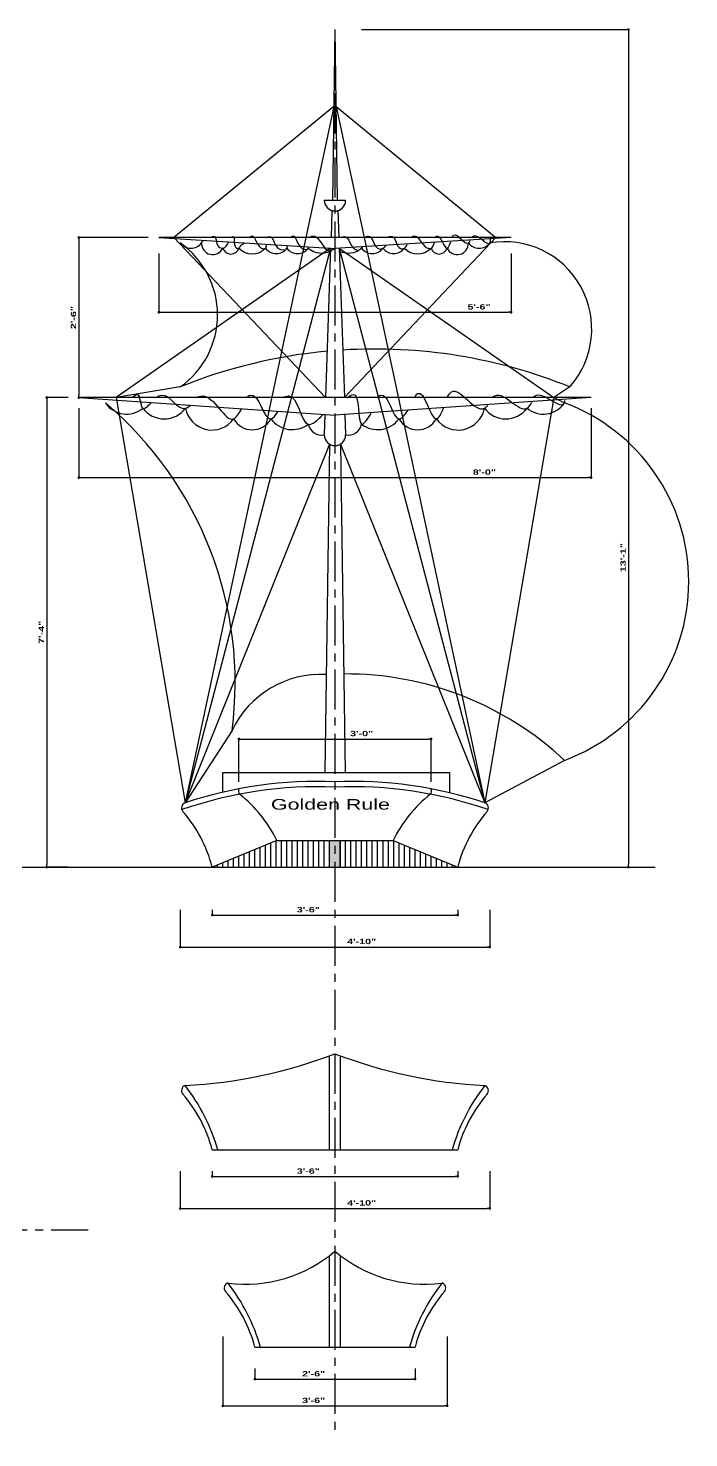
# Model space of a CAD drawing. Header units: inches. Extents: x 3 to 370, y 6 to 272.
# Drawn here: x 246.5 to 370.3, y 6 to 270.2 of the extents above; entities that cross this region are included whole.
import ezdxf

# ---------------------------------------------------------------- set-up
doc = ezdxf.new("R2010")
doc.units = ezdxf.units.IN
doc.header["$LTSCALE"] = 6
doc.header["$MEASUREMENT"] = 0
doc.linetypes.add('CENTER', pattern=[2, 1.25, -0.25, 0.25, -0.25])
doc.layers.get('DEFPOINTS').update_dxf_attribs({"linetype": 'CONTINUOUS'})
for name, color, linetype in [('A-WALL', 15, 'CONTINUOUS'), ('CENTER', 7, 'CENTER'), ('DETAILS', 7, 'CONTINUOUS'), ('DIMLINE', 1, 'CONTINUOUS'), ('LINE', 231, 'CONTINUOUS'), ('SHADE', 6, 'CONTINUOUS'), ('TEXTL', 2, 'CONTINUOUS'), ('TEXTS', 1, 'CONTINUOUS')]:
    doc.layers.add(name, color=color, linetype=linetype)
doc.styles.add('CITYBLUEPRINT', font='cityb___.ttf', dxfattribs={"width": 1.5, "height": 1})
doc.styles.add('EUROROMANOBLIQUE', font='eurr____.ttf', dxfattribs={"height": 24})
doc.dimstyles.new('ARCH493', dxfattribs={"dimscale": 48, "dimtxt": 0.125, "dimasz": 0.0625, "dimexe": 0.125, "dimexo": 0, "dimgap": 0, "dimtad": 0, "dimdec": 6, "dimrnd": 1, "dimzin": 15, "dimdsep": 46, "dimlunit": 4, "dimtxsty": 'CITYBLUEPRINT', "dimblk": 'DOT', "dimcen": 0.0625, "dimdle": 0.09375, "dimclrd": 1, "dimclre": 1, "dimclrt": 2, "dimadec": 0, "dimazin": 0, "dimtfac": 1, "dimtdec": 6, "dimtix": 1, "dimtmove": 2, "dimatfit": 3, "dimldrblk": 'DOT', "dimfxl": 1, "dimtvp": 1, "dimtolj": 1, "dimtzin": 15, "dimarcsym": 0})

# ---------------------------------------------------------------- blocks, each defined once
blk = doc.blocks.new('DOT')
at = {"layer": 'DIMLINE', "color": 0, "linetype": 'ByBlock'}
blk.add_line((-0.5, 0), (-1, 0), dxfattribs=at)
at = {"layer": 'DIMLINE', "color": 0, "linetype": 'ByBlock', "const_width": 0.5}
blk.add_lwpolyline([(-0.25, 0, 1), (0.25, 0, 1)], format="xyb", close=True, dxfattribs=at)
blk = doc.blocks.new('*D45')
at = {"layer": 'DEFPOINTS', "color": 0}
for p in [(275, 105), (333, 105), (333, 98)]:
    blk.add_point(p, dxfattribs=at)
at = {"layer": 'DIMLINE', "color": 1, "lineweight": -2}
for p, q in [((275, 105), (275, 97.875)), ((333, 105), (333, 97.875)), ((275.5, 98), (332.5, 98))]:
    blk.add_line(p, q, dxfattribs=at)
at = {"layer": 'DIMLINE', "color": 1, "lineweight": -2, "xscale": 0.5, "yscale": 0.5, "zscale": 0.5, "rotation": 180}
blk.add_blockref('DOT', (275, 98), dxfattribs=at)
at = {"layer": 'DIMLINE', "color": 1, "lineweight": -2, "xscale": 0.5, "yscale": 0.5, "zscale": 0.5}
blk.add_blockref('DOT', (333, 98), dxfattribs=at)
at = {"layer": 'DIMLINE', "color": 7, "insert": (309, 99.033624), "char_height": 1, "attachment_point": 5, "style": 'CITYBLUEPRINT'}
blk.add_mtext('\\A1;4\'-10"', dxfattribs=at)
blk = doc.blocks.new('*D46')
at = {"layer": 'DEFPOINTS', "color": 0}
for p in [(281, 105), (327, 105), (327, 104)]:
    blk.add_point(p, dxfattribs=at)
at = {"layer": 'DIMLINE', "color": 1, "lineweight": -2}
for p, q in [((281, 105), (281, 103.875)), ((281.5, 104), (326.5, 104)), ((327, 105), (327, 103.875))]:
    blk.add_line(p, q, dxfattribs=at)
at = {"layer": 'DIMLINE', "color": 1, "lineweight": -2, "xscale": 0.5, "yscale": 0.5, "zscale": 0.5, "rotation": 180}
blk.add_blockref('DOT', (281, 104), dxfattribs=at)
at = {"layer": 'DIMLINE', "color": 1, "lineweight": -2, "xscale": 0.5, "yscale": 0.5, "zscale": 0.5}
blk.add_blockref('DOT', (327, 104), dxfattribs=at)
at = {"layer": 'DIMLINE', "color": 7, "insert": (299, 105), "char_height": 1, "attachment_point": 5, "style": 'CITYBLUEPRINT'}
blk.add_mtext('\\A1;3\'-6"', dxfattribs=at)
blk = doc.blocks.new('*D47')
at = {"layer": 'DEFPOINTS', "color": 0}
for p in [(322, 137), (286, 129), (322, 129)]:
    blk.add_point(p, dxfattribs=at)
at = {"layer": 'DIMLINE', "color": 1, "lineweight": -2}
for p, q in [((286, 129), (286, 137.125)), ((286.5, 137), (321.5, 137)), ((322, 129), (322, 137.125))]:
    blk.add_line(p, q, dxfattribs=at)
at = {"layer": 'DIMLINE', "color": 1, "lineweight": -2, "xscale": 0.5, "yscale": 0.5, "zscale": 0.5, "rotation": 180}
blk.add_blockref('DOT', (286, 137), dxfattribs=at)
at = {"layer": 'DIMLINE', "color": 1, "lineweight": -2, "xscale": 0.5, "yscale": 0.5, "zscale": 0.5}
blk.add_blockref('DOT', (322, 137), dxfattribs=at)
at = {"layer": 'DIMLINE', "color": 7, "insert": (309, 138.021171), "char_height": 1, "attachment_point": 5, "style": 'CITYBLUEPRINT'}
blk.add_mtext('\\A1;3\'-0"', dxfattribs=at)
blk = doc.blocks.new('*D48')
at = {"layer": 'DEFPOINTS', "color": 0}
for p in [(275, 56), (333, 56), (333, 49)]:
    blk.add_point(p, dxfattribs=at)
at = {"layer": 'DIMLINE', "color": 1, "lineweight": -2}
for p, q in [((275, 56), (275, 48.875)), ((333, 56), (333, 48.875)), ((275.5, 49), (332.5, 49))]:
    blk.add_line(p, q, dxfattribs=at)
at = {"layer": 'DIMLINE', "color": 1, "lineweight": -2, "xscale": 0.5, "yscale": 0.5, "zscale": 0.5, "rotation": 180}
blk.add_blockref('DOT', (275, 49), dxfattribs=at)
at = {"layer": 'DIMLINE', "color": 1, "lineweight": -2, "xscale": 0.5, "yscale": 0.5, "zscale": 0.5}
blk.add_blockref('DOT', (333, 49), dxfattribs=at)
at = {"layer": 'DIMLINE', "color": 7, "insert": (309, 50.033624), "char_height": 1, "attachment_point": 5, "style": 'CITYBLUEPRINT'}
blk.add_mtext('\\A1;4\'-10"', dxfattribs=at)
blk = doc.blocks.new('*D49')
at = {"layer": 'DEFPOINTS', "color": 0}
for p in [(281, 56), (327, 56), (327, 55)]:
    blk.add_point(p, dxfattribs=at)
at = {"layer": 'DIMLINE', "color": 1, "lineweight": -2}
for p, q in [((281, 56), (281, 54.875)), ((327, 56), (327, 54.875)), ((281.5, 55), (326.5, 55))]:
    blk.add_line(p, q, dxfattribs=at)
at = {"layer": 'DIMLINE', "color": 1, "lineweight": -2, "xscale": 0.5, "yscale": 0.5, "zscale": 0.5, "rotation": 180}
blk.add_blockref('DOT', (281, 55), dxfattribs=at)
at = {"layer": 'DIMLINE', "color": 1, "lineweight": -2, "xscale": 0.5, "yscale": 0.5, "zscale": 0.5}
blk.add_blockref('DOT', (327, 55), dxfattribs=at)
at = {"layer": 'DIMLINE', "color": 7, "insert": (299, 56), "char_height": 1, "attachment_point": 5, "style": 'CITYBLUEPRINT'}
blk.add_mtext('\\A1;3\'-6"', dxfattribs=at)
blk = doc.blocks.new('*D50')
at = {"layer": 'DEFPOINTS', "color": 0}
for p in [(289, 19), (319, 19), (319, 17)]:
    blk.add_point(p, dxfattribs=at)
at = {"layer": 'DIMLINE', "color": 1, "lineweight": -2}
for p, q in [((289, 19), (289, 16.875)), ((319, 19), (319, 16.875)), ((289.5, 17), (318.5, 17))]:
    blk.add_line(p, q, dxfattribs=at)
at = {"layer": 'DIMLINE', "color": 1, "lineweight": -2, "xscale": 0.5, "yscale": 0.5, "zscale": 0.5, "rotation": 180}
blk.add_blockref('DOT', (289, 17), dxfattribs=at)
at = {"layer": 'DIMLINE', "color": 1, "lineweight": -2, "xscale": 0.5, "yscale": 0.5, "zscale": 0.5}
blk.add_blockref('DOT', (319, 17), dxfattribs=at)
at = {"layer": 'DIMLINE', "color": 7, "insert": (300, 18), "char_height": 1, "attachment_point": 5, "style": 'CITYBLUEPRINT'}
blk.add_mtext('\\A1;2\'-6"', dxfattribs=at)
blk = doc.blocks.new('*D51')
at = {"layer": 'DEFPOINTS', "color": 0}
for p in [(283, 25), (325, 25), (325, 12)]:
    blk.add_point(p, dxfattribs=at)
at = {"layer": 'DIMLINE', "color": 1, "lineweight": -2}
for p, q in [((283, 25), (283, 11.875)), ((325, 25), (325, 11.875)), ((283.5, 12), (324.5, 12))]:
    blk.add_line(p, q, dxfattribs=at)
at = {"layer": 'DIMLINE', "color": 1, "lineweight": -2, "xscale": 0.5, "yscale": 0.5, "zscale": 0.5, "rotation": 180}
blk.add_blockref('DOT', (283, 12), dxfattribs=at)
at = {"layer": 'DIMLINE', "color": 1, "lineweight": -2, "xscale": 0.5, "yscale": 0.5, "zscale": 0.5}
blk.add_blockref('DOT', (325, 12), dxfattribs=at)
at = {"layer": 'DIMLINE', "color": 7, "insert": (300, 13), "char_height": 1, "attachment_point": 5, "style": 'CITYBLUEPRINT'}
blk.add_mtext('\\A1;3\'-6"', dxfattribs=at)
blk = doc.blocks.new('*D52')
at = {"layer": 'DEFPOINTS', "color": 0}
for p in [(256, 199), (352, 199), (352, 186)]:
    blk.add_point(p, dxfattribs=at)
at = {"layer": 'DIMLINE', "color": 1, "lineweight": -2}
for p, q in [((256, 199), (256, 185.875)), ((352, 199), (352, 185.875)), ((256.5, 186), (351.5, 186))]:
    blk.add_line(p, q, dxfattribs=at)
at = {"layer": 'DIMLINE', "color": 1, "lineweight": -2, "xscale": 0.5, "yscale": 0.5, "zscale": 0.5, "rotation": 180}
blk.add_blockref('DOT', (256, 186), dxfattribs=at)
at = {"layer": 'DIMLINE', "color": 1, "lineweight": -2, "xscale": 0.5, "yscale": 0.5, "zscale": 0.5}
blk.add_blockref('DOT', (352, 186), dxfattribs=at)
at = {"layer": 'DIMLINE', "color": 7, "insert": (332, 187.028643), "char_height": 1, "attachment_point": 5, "style": 'CITYBLUEPRINT'}
blk.add_mtext('\\A1;8\'-0"', dxfattribs=at)
blk = doc.blocks.new('*D53')
at = {"layer": 'DEFPOINTS', "color": 0}
for p in [(271, 228), (337, 228), (337, 217)]:
    blk.add_point(p, dxfattribs=at)
at = {"layer": 'DIMLINE', "color": 1, "lineweight": -2}
for p, q in [((271, 228), (271, 216.875)), ((337, 228), (337, 216.875)), ((271.5, 217), (336.5, 217))]:
    blk.add_line(p, q, dxfattribs=at)
at = {"layer": 'DIMLINE', "color": 1, "lineweight": -2, "xscale": 0.5, "yscale": 0.5, "zscale": 0.5, "rotation": 180}
blk.add_blockref('DOT', (271, 217), dxfattribs=at)
at = {"layer": 'DIMLINE', "color": 1, "lineweight": -2, "xscale": 0.5, "yscale": 0.5, "zscale": 0.5}
blk.add_blockref('DOT', (337, 217), dxfattribs=at)
at = {"layer": 'DIMLINE', "color": 7, "insert": (331, 218), "char_height": 1, "attachment_point": 5, "style": 'CITYBLUEPRINT'}
blk.add_mtext('\\A1;5\'-6"', dxfattribs=at)
blk = doc.blocks.new('*D54')
at = {"layer": 'DEFPOINTS', "color": 0}
for p in [(254, 201), (250, 113), (254, 113)]:
    blk.add_point(p, dxfattribs=at)
at = {"layer": 'DIMLINE', "color": 1, "lineweight": -2}
for p, q in [((254, 201), (249.875, 201)), ((250, 200.5), (250, 113.5)), ((254, 113), (249.875, 113))]:
    blk.add_line(p, q, dxfattribs=at)
at = {"layer": 'DIMLINE', "color": 1, "lineweight": -2, "xscale": 0.5, "yscale": 0.5, "zscale": 0.5}
for p, rotation in [((250, 201), 90), ((250, 113), 270)]:
    blk.add_blockref('DOT', p, dxfattribs=dict(at, rotation=rotation))
at = {"layer": 'DIMLINE', "color": 7, "insert": (248.976339, 157), "char_height": 1, "attachment_point": 5, "rotation": 90, "style": 'CITYBLUEPRINT'}
blk.add_mtext('\\A1;7\'-4"', dxfattribs=at)
blk = doc.blocks.new('*D55')
at = {"layer": 'DEFPOINTS', "color": 0}
for p in [(269, 231), (256, 201), (269, 201)]:
    blk.add_point(p, dxfattribs=at)
at = {"layer": 'DIMLINE', "color": 1, "lineweight": -2}
for p, q in [((269, 231), (255.875, 231)), ((256, 230.5), (256, 201.5)), ((269, 201), (255.875, 201))]:
    blk.add_line(p, q, dxfattribs=at)
at = {"layer": 'DIMLINE', "color": 1, "lineweight": -2, "xscale": 0.5, "yscale": 0.5, "zscale": 0.5}
for p, rotation in [((256, 231), 90), ((256, 201), 270)]:
    blk.add_blockref('DOT', p, dxfattribs=dict(at, rotation=rotation))
at = {"layer": 'DIMLINE', "color": 7, "insert": (255, 216), "char_height": 1, "attachment_point": 5, "rotation": 90, "style": 'CITYBLUEPRINT'}
blk.add_mtext('\\A1;2\'-6"', dxfattribs=at)
blk = doc.blocks.new('*D56')
at = {"layer": 'DEFPOINTS', "color": 0}
for p in [(309, 270), (309, 113), (359, 113)]:
    blk.add_point(p, dxfattribs=at)
at = {"layer": 'DIMLINE', "color": 1, "lineweight": -2}
for p, q in [((309, 270), (359.125, 270)), ((359, 269.5), (359, 113.5)), ((309, 113), (359.125, 113))]:
    blk.add_line(p, q, dxfattribs=at)
at = {"layer": 'DIMLINE', "color": 1, "lineweight": -2, "xscale": 0.5, "yscale": 0.5, "zscale": 0.5}
for p, rotation in [((359, 270), 90), ((359, 113), 270)]:
    blk.add_blockref('DOT', p, dxfattribs=dict(at, rotation=rotation))
at = {"layer": 'DIMLINE', "color": 7, "insert": (357.995019, 171), "char_height": 1, "attachment_point": 5, "rotation": 90, "style": 'CITYBLUEPRINT'}
blk.add_mtext('\\A1;13\'-1"', dxfattribs=at)

msp = doc.modelspace()

# ---------------------------------------------------------------- hatches: boundary and pattern name
at = {"layer": 'DETAILS'}
h = msp.add_hatch(dxfattribs=at)
h.set_pattern_fill('_U', color=256, angle=90, style=0, pattern_type=0)
h.set_pattern_definition([(90, (-21, 0), (-1, 1e-16), [])])
edge = h.paths.add_edge_path()
edge.add_arc((338.1923077, 106.3461538), 26.0562092, 153.43210882, 165.204780577)
edge.add_line((313, 113), (327, 113))
edge.add_line((327, 113), (314.8875034, 118))
edge = h.paths.add_edge_path()
edge.add_line((314.8875034, 118), (305, 118))
edge.add_line((305, 118), (305, 113))
edge.add_line((305, 113), (313, 113))
edge.add_arc((338.1923077, 106.3461538), 26.0562092, 153.43210882, 165.204780577, ccw=False)
edge = h.paths.add_edge_path()
edge.add_line((303, 118), (293.1124966, 118))
edge.add_arc((269.8076923, 106.3461538), 26.0562092, 14.795219423, 26.56789118, ccw=False)
edge.add_line((295, 113), (303, 113))
edge.add_line((303, 113), (303, 118))
edge = h.paths.add_edge_path()
edge.add_line((293.1124966, 118), (281, 113))
edge.add_line((281, 113), (295, 113))
edge.add_arc((269.8076923, 106.3461538), 26.0562092, 14.795219423, 26.56789118)

# ---------------------------------------------------------------- linework, layer by layer
at = {"layer": 'A-WALL'}
for p, q in [((293.112497, 118), (281, 113)), ((293.112497, 118), (314.887503, 118)), ((303, 113), (303, 118)), ((305, 118), (305, 113)), ((314.887503, 118), (327, 113)), ((303, 60), (303, 77.621458)), ((305, 77.621458), (305, 60)), ((281, 60), (327, 60)), ((289, 60), (319, 60)), ((303, 23), (303, 40.186498)), ((305, 40.186498), (305, 23)), ((289, 23), (319, 23))]:
    msp.add_line(p, q, dxfattribs=at)
for centre, radius, start, end in [((300.94898, 49.316327), 78.7420626, 87.807264, 109.01539), ((300.94898, 49.316327), 79.7420626, 87.807264, 108.287746), ((286.8903, 127.307849), 1, 160.95698, 220.957108), ((307.05102, 49.316327), 79.7420626, 71.712254, 92.192736), ((307.05102, 49.316327), 78.7420626, 70.98461, 92.192736), ((321.1097, 127.307849), 1, 319.042892, 19.04302), ((276.240555, 124.081333), 1, 108.287746, 220.957108), ((269.807692, 106.346154), 26.0562092, 26.567891, 51.198626), ((338.192308, 106.346154), 26.0562092, 128.801374, 153.432109), ((331.759445, 124.081333), 1, 319.042892, 71.712254), ((255.807692, 106.346154), 26.0562092, 14.795219, 40.957108), ((352.192308, 106.346154), 26.0562092, 139.042892, 165.204781), ((271.259278, 162.981464), 91.0703249, 272.93778, 291.070126), ((336.740722, 162.981464), 91.0703249, 248.929874, 267.06222), ((276.240555, 71.081333), 1, 108.287746, 220.957108), ((248.221923, 50.383141), 35.1593598, 15.873956, 38.002939), ((359.778077, 50.383141), 35.1593598, 141.997061, 164.126044), ((331.759445, 71.081333), 1, 319.042892, 71.712254), ((255.807692, 53.346154), 26.0562092, 14.795219, 40.957108), ((352.192308, 53.346154), 26.0562092, 139.042892, 165.204781), ((287.217391, 60.608696), 25.8100155, 262.839069, 310.559419), ((320.782609, 60.608696), 25.8100155, 229.440581, 277.160931), ((284.240555, 34.081333), 1, 108.287746, 220.957108), ((256.221923, 13.383141), 35.1593598, 15.873956, 38.002939), ((351.778077, 13.383141), 35.1593598, 141.997061, 164.126044), ((323.759445, 34.081333), 1, 319.042892, 71.712254), ((263.807692, 16.346154), 26.0562092, 14.795219, 40.957108), ((344.192308, 16.346154), 26.0562092, 139.042892, 165.204781)]:
    msp.add_arc(centre, radius, start, end, dxfattribs=at)
at = {"layer": 'CENTER'}
for p, q in [((304, 270), (304, 6)), ((34.791084, 45), (257.733089, 45))]:
    msp.add_line(p, q, dxfattribs=at)
at = {"layer": 'DETAILS'}
msp.add_solid([(303, 118), (305, 118), (303, 113), (305, 113)], dxfattribs=at)
at = {"layer": 'DIMLINE'}
for p, q in [((303.804791, 255.554561), (273.832521, 231)), ((303.804791, 255.554561), (275.926766, 125.030825)), ((304.195209, 255.554561), (332.073234, 125.030825)), ((304.195209, 255.554561), (334.167479, 231)), ((273.832521, 231), (302.238652, 201)), ((334.167479, 231), (305.761348, 201)), ((303.192849, 228.987947), (263.012685, 201)), ((303.192849, 228.987947), (275.926766, 125.030825)), ((304.807151, 228.987947), (332.073234, 125.030825)), ((304.807151, 228.987947), (344.987315, 201)), ((275, 203), (263.012685, 201)), ((263.012685, 201), (275.926766, 125.030825)), ((344.987315, 201), (332.073234, 125.030825)), ((348, 203), (344.987315, 201)), ((344.987315, 201), (347, 200)), ((302.94997, 192.297814), (275.926766, 125.030825)), ((305.05003, 192.297814), (332.073234, 125.030825)), ((284.705659, 138.579797), (275.926766, 125.030825)), ((347, 133), (332.073234, 125.030825)), ((24, 113), (364, 113))]:
    msp.add_line(p, q, dxfattribs=at)
at = {"layer": 'LINE'}
msp.add_arc((279.655167, 229.798147), 0.6855569, 99.591925, 162.87629, dxfattribs=at)
for points, knots in [([(280.6143463, 231.0105571), (280.9250071, 231.1317388), (281.8747283, 231.5022033), (281.5262411, 229.5038508), (283.2696512, 228.6441443), (283.7977912, 229.6339882), (284.1029403, 230.2059011)], [0, 0, 0, 0, 0.8246794931, 2.5211278249, 3.7153498416, 5.3495698222, 5.3495698222, 5.3495698222, 5.3495698222]), ([(284.4607448, 231.0105571), (284.627882, 231.0971627), (285.5324555, 231.5658861), (284.701379, 229.244815), (286.1003259, 228.8514719), (286.3102902, 229.6589616), (286.7797804, 229.8347174), (287.0548268, 229.9376823)], [0, 0, 0, 0, 0.4816751141, 2.6069040034, 3.1779091605, 3.77440506, 4.6181662206, 4.6181662206, 4.6181662206, 4.6181662206]), ([(287.9493379, 231.0105571), (288.0731864, 231.1184394), (289.005665, 231.9307057), (289.1963825, 229.0364233), (291.1305356, 228.8114117), (291.1573042, 229.3997143), (291.1695782, 229.669464)], [0, 0, 0, 0, 0.4471745266, 3.366862727, 4.1824146876, 4.8730222818, 4.8730222818, 4.8730222818, 4.8730222818]), ([(291.2590288, 231.0105571), (291.4160949, 231.0886022), (292.4479324, 231.6013159), (292.4457178, 228.7285228), (294.9711013, 228.5261256), (295.0832589, 229.2568252), (295.1054264, 229.4012452)], [0, 0, 0, 0, 0.4816760118, 3.1643468171, 4.8485077551, 5.2633720758, 5.2633720758, 5.2633720758, 5.2633720758]), ([(295.6421331, 231.0105571), (295.7663556, 231.1179959), (296.7208181, 231.9435009), (296.8229855, 228.801545), (298.9472894, 228.6843864), (299.0529049, 229.14339), (299.0710925, 229.222433)], [0, 0, 0, 0, 0.4471745266, 3.4358613889, 4.5583840003, 4.7919018424, 4.7919018424, 4.7919018424, 4.7919018424]), ([(299.2499947, 231.0105571), (299.4314619, 231.1231096), (300.9185695, 232.0454675), (302.0706431, 227.6039083), (303.6277068, 228.7523139), (303.9014528, 228.9542141)], [0, 0, 0, 0, 0.5999959227, 4.9169134737, 5.8377604843, 5.8377604843, 5.8377604843, 5.8377604843]), ([(305.1824079, 231.0104216), (305.368655, 231.0928821), (306.6600379, 231.6646394), (306.9566019, 228.182071), (308.8947339, 228.7894043), (309.1658641, 229.2025156), (309.2375255, 229.3117035)], [0, 0, 0, 0, 0.5657100631, 3.9224673269, 5.0132869799, 5.4051765887, 5.4051765887, 5.4051765887, 5.4051765887]), ([(309.59533, 231.0998276), (309.8147259, 231.1902002), (311.1027366, 231.7207519), (311.3221422, 228.5612329), (313.0531655, 228.9347289), (313.3726232, 229.3061638), (313.5311782, 229.4905163)], [0, 0, 0, 0, 0.6511889384, 3.8229445921, 4.5566698336, 5.2796888972, 5.2796888972, 5.2796888972, 5.2796888972]), ([(313.7100805, 231.0104216), (314.0695569, 231.1370354), (315.4192078, 231.612406), (315.4405879, 228.8160198), (317.1677275, 228.9150959), (317.4146574, 229.4509641), (317.556479, 229.7587346)], [0, 0, 0, 0, 1.0000782666, 3.7547842784, 4.4521345574, 5.39306336, 5.39306336, 5.39306336, 5.39306336]), ([(318.272088, 231.0104216), (318.4563522, 231.1238095), (319.6715654, 231.8715967), (320.276774, 229.0762458), (322.2927143, 228.8785111), (322.5120037, 229.6273759), (322.6551922, 230.1163595)], [0, 0, 0, 0, 0.5999962113, 3.9569429667, 4.6448936995, 5.9393184448, 5.9393184448, 5.9393184448, 5.9393184448]), ([(322.6551922, 231.0104216), (322.7754667, 231.1213608), (323.7089051, 231.9823496), (324.7620862, 227.7367307), (325.4725049, 229.6138346), (325.6965303, 230.2057656)], [0, 0, 0, 0, 0.4471749138, 3.470481749, 4.8629705391, 4.8629705391, 4.8629705391, 4.8629705391]), ([(325.8754315, 231.0104216), (325.9879563, 231.1913076), (326.7150266, 232.3600892), (328.5405857, 229.0803137), (329.2501729, 230.281289), (329.3640256, 230.4739845)], [0, 0, 0, 0, 0.5725912818, 3.6997547014, 4.2973966547, 4.2973966547, 4.2973966547, 4.2973966547]), ([(329.6323785, 231.0104216), (329.7180389, 231.1126816), (330.560632, 232.1185558), (332.9052005, 228.8301006), (333.1623256, 230.4408898), (333.2104232, 230.7422027)], [0, 0, 0, 0, 0.3794142135, 3.7320820327, 4.5035369814, 4.5035369814, 4.5035369814, 4.5035369814]), ([(266.0481294, 201.0187614), (266.3758945, 201.321222), (267.5714449, 202.4244722), (267.4244698, 197.8731497), (268.9145688, 199.3948532), (269.4932018, 199.9857587)], [0, 0, 0, 0, 1.0645251415, 3.8829433791, 5.6721811418, 5.6721811418, 5.6721811418, 5.6721811418]), ([(270.3790778, 201.0187614), (270.7753861, 201.229407), (272.7666057, 202.2877796), (274.8538493, 197.9648519), (276.5836675, 199.3152253), (276.8755, 199.5430428)], [0, 0, 0, 0, 1.2614098033, 6.3378544202, 7.368095027, 7.368095027, 7.368095027, 7.368095027]), ([(278.0566678, 201.0187614), (278.4035737, 201.1551249), (281.1119908, 202.2197634), (284.0119001, 194.7062181), (285.9938522, 198.0078491), (286.4724879, 198.8051835)], [0, 0, 0, 0, 1.0748383602, 8.3916434947, 10.721216007, 10.721216007, 10.721216007, 10.721216007]), ([(287.358364, 201.0187614), (287.609075, 201.2061157), (289.5863381, 202.6837078), (291.008897, 195.0806561), (292.8644076, 197.7230438), (293.3134177, 198.3624682)], [0, 0, 0, 0, 0.8608018572, 6.7888170704, 8.6812719958, 8.6812719958, 8.6812719958, 8.6812719958]), ([(294.1992938, 201.0187614), (294.5577188, 201.1628604), (297.0882844, 202.1802337), (297.7302486, 193.8655281), (300.7299139, 196.7959313), (301.7292379, 197.7721809)], [0, 0, 0, 0, 1.0748383602, 7.5886135698, 10.8427439334, 10.8427439334, 10.8427439334, 10.8427439334]), ([(306.352046, 201.0214401), (306.7247179, 201.2981136), (308.9257667, 202.9321831), (307.8895299, 193.5897887), (310.0825901, 196.9873457), (310.7814253, 198.070003)], [0, 0, 0, 0, 1.1902128516, 7.0295514729, 9.7605565141, 9.7605565141, 9.7605565141, 9.7605565141]), ([(311.8149472, 201.0214401), (312.0674009, 201.209969), (313.9739312, 202.6337387), (315.0892439, 194.9959169), (317.1170373, 197.8195814), (317.720786, 198.6602903)], [0, 0, 0, 0, 0.8608015252, 6.5007728008, 8.8919374461, 8.8919374461, 8.8919374461, 8.8919374461]), ([(318.9019538, 201.0214401), (319.0991849, 201.3227245), (320.5301985, 203.5086982), (322.4046138, 194.5607224), (323.9150689, 198.0607601), (324.3648541, 199.1030056)], [0, 0, 0, 0, 0.9451058527, 6.8572312035, 9.3643129956, 9.3643129956, 9.3643129956, 9.3643129956]), ([(325.1030843, 201.1690121), (325.3383425, 201.5221821), (326.9765107, 203.981402), (330.5227084, 197.3772345), (332.4266446, 199.3336492), (332.6330284, 199.5457215)], [0, 0, 0, 0, 1.1528095297, 8.0273305678, 8.8631157799, 8.8631157799, 8.8631157799, 8.8631157799]), ([(333.5189044, 201.0214401), (333.6646466, 201.1312868), (335.5812403, 202.575834), (339.0871456, 197.1388399), (340.6203893, 199.6720515), (340.9012027, 200.1360088)], [0, 0, 0, 0, 0.5322623918, 6.9995578969, 8.449620775, 8.449620775, 8.449620775, 8.449620775]), ([(341.1964944, 201.0214401), (341.2912127, 201.1289512), (342.67078, 202.6948451), (346.6855735, 198.1409697), (347.0741363, 200.2762052), (347.1023332, 200.4311528)], [0, 0, 0, 0, 0.4175006231, 6.0808752938, 6.5240060033, 6.5240060033, 6.5240060033, 6.5240060033])]:
    msp.add_open_spline(points, degree=3, knots=knots, dxfattribs=at)
at = {"layer": 'SHADE'}
for p, q in [((304, 270), (303.567568, 238)), ((304, 270), (304.432432, 238)), ((302, 238), (306, 238)), ((303.434693, 236.081556), (303.261446, 231)), ((304.565307, 236.081556), (304.738554, 231)), ((337, 231), (271, 231)), ((271, 231), (304, 228.9375)), ((337, 231), (304, 228.9375)), ((303.192849, 228.987947), (302.238652, 201)), ((304.807151, 228.987947), (305.761348, 201)), ((352, 201), (256, 201)), ((256, 201), (304, 197.712329)), ((352, 201), (304, 197.712329)), ((302.13093, 197.840347), (302, 194)), ((305.86907, 197.840347), (306, 194)), ((302.94997, 192.297814), (302.118182, 130.745459)), ((305.05003, 192.297814), (305.881818, 130.745459)), ((282.983436, 127.008255), (282.983436, 130.745459)), ((282.983436, 130.745459), (325.492207, 130.745459)), ((325.492207, 130.745459), (325.492207, 126.896731))]:
    msp.add_line(p, q, dxfattribs=at)
for centre in [(304, 238), (304, 194)]:
    msp.add_arc(centre, 2, 180, 0, dxfattribs=at)
at = {"layer": 'TEXTL'}
for centre, radius, start, end in [((277, 231.5), 2.5, 216.869898, 323.130102), ((265.482143, 216.5), 16.5178571, 305.184849, 54.815151), ((281.1, 229.9), 2.1023796, 177.273689, 334.653824), ((326.9, 229.9), 2.1023796, 205.346176, 2.726311), ((331, 231.5), 2.5, 216.869898, 323.130102), ((335.743192, 213.857329), 16.3740933, 318.464826, 99.644382), ((284.5, 229.5), 1.5811388, 198.434949, 341.565051), ((288.5, 231.5), 3.5355339, 225, 315), ((293, 230.5), 2.5, 216.869898, 323.130102), ((297, 230.5), 2.5, 216.869898, 323.130102), ((301.5, 231.993911), 3.9004488, 230.137164, 295.435844), ((306.5, 231.993911), 3.9004488, 244.564156, 309.862836), ((311, 230.5), 2.5, 216.869898, 323.130102), ((315, 230.5), 2.5, 216.869898, 323.130102), ((319.5, 231.5), 3.5355339, 225, 315), ((323.5, 229.5), 1.5811388, 198.434949, 341.565051), ((311.5, 112.785714), 97.3183813, 95.28564, 112.027874), ((311.5, 112.785714), 97.3183813, 67.972126, 93.559867), ((264.954545, 202.681818), 4.7781355, 214.143587, 309.596209), ((216.574059, 147.56862), 68.7220038, 352.484188, 49.724864), ((272, 202), 5, 216.869898, 323.130102), ((280.928571, 199.928571), 5.0152828, 190.669783, 324.272602), ((327.071429, 199.928571), 5.0152828, 215.727398, 349.330217), ((336, 202), 5, 216.869898, 323.130102), ((343.045455, 202.681818), 4.7781355, 230.403791, 325.856413), ((334.57598, 166.5), 35.7296274, 290.348118, 69.651882), ((288.5, 199), 4.0311289, 209.744881, 330.255119), ((296, 200), 5, 216.869898, 306.869898), ((301.5, 196.5), 2.5495098, 191.309932, 281.309932), ((306.5, 196.5), 2.5495098, 258.690068, 348.690068), ((312, 200), 5, 233.130102, 323.130102), ((319.5, 199), 4.0311289, 209.744881, 330.255119), ((301.305776, 130.760087), 18.3497066, 86.687878, 154.776587), ((306.054349, 89.328423), 59.8644548, 46.845134, 90.403705)]:
    msp.add_arc(centre, radius, start, end, dxfattribs=at)

# ---------------------------------------------------------------- texts
at = {"layer": 'TEXTS', "style": 'EUROROMANOBLIQUE', "width": 1.5}
msp.add_text('Golden Rule', height=2, dxfattribs=at).set_placement((292, 123.75))

# ---------------------------------------------------------------- dimensions: what is measured, and where the dimension line sits
at = {"layer": 'DIMLINE'}
dim = msp.add_linear_dim(base=(359, 113), p1=(309, 270), p2=(309, 113), angle=90, dimstyle='ARCH493', override={"dimscale": 1, "dimtxt": 1.5, "dimasz": 0.5, "dimblk1": 'DOT', "dimblk2": 'DOT', "dimsah": 1, "dimcen": 1, "dimclrt": 7}, dxfattribs=at)
dim.commit()
dim.dimension.update_dxf_attribs({"geometry": '*D56', "text_midpoint": (357.995019, 171), "dimtype": 160})
for base, p1, p2, picture, middle in [((256, 201), (269, 231), (269, 201), '*D55', (255, 216)), ((250, 113), (254, 201), (254, 113), '*D54', (248.976339, 157))]:
    dim = msp.add_linear_dim(base=base, p1=p1, p2=p2, angle=90, dimstyle='ARCH493', override={"dimscale": 1, "dimtxt": 1.5, "dimasz": 0.5, "dimblk1": 'DOT', "dimblk2": 'DOT', "dimsah": 1, "dimcen": 1, "dimclrt": 7}, dxfattribs=at)
    dim.commit()
    dim.dimension.update_dxf_attribs({"geometry": picture, "text_midpoint": middle})
for base, p1, p2, picture, middle in [((337, 217), (271, 228), (337, 228), '*D53', (331, 218)), ((352, 186), (256, 199), (352, 199), '*D52', (332, 187.028643)), ((322, 137), (286, 129), (322, 129), '*D47', (309, 138.021171)), ((333, 98), (275, 105), (333, 105), '*D45', (309, 99.033624)), ((333, 49), (275, 56), (333, 56), '*D48', (309, 50.033624)), ((325, 12), (283, 25), (325, 25), '*D51', (300, 13)), ((319, 17), (289, 19), (319, 19), '*D50', (300, 18))]:
    dim = msp.add_linear_dim(base=base, p1=p1, p2=p2, dimstyle='ARCH493', override={"dimscale": 1, "dimtxt": 1.5, "dimasz": 0.5, "dimblk1": 'DOT', "dimblk2": 'DOT', "dimsah": 1, "dimcen": 1, "dimclrt": 7}, dxfattribs=at)
    dim.commit()
    dim.dimension.update_dxf_attribs({"geometry": picture, "text_midpoint": middle, "dimtype": 160})
for base, p1, p2, picture, middle in [((327, 104), (281, 105), (327, 105), '*D46', (299, 105)), ((327, 55), (281, 56), (327, 56), '*D49', (299, 56))]:
    dim = msp.add_linear_dim(base=base, p1=p1, p2=p2, text='3\'-6"', dimstyle='ARCH493', override={"dimscale": 1, "dimtxt": 1.5, "dimasz": 0.5, "dimblk1": 'DOT', "dimblk2": 'DOT', "dimsah": 1, "dimcen": 1, "dimclrt": 7}, dxfattribs=at)
    dim.commit()
    dim.dimension.update_dxf_attribs({"geometry": picture, "text_midpoint": middle, "dimtype": 160})

doc.saveas('drawing.dxf')
